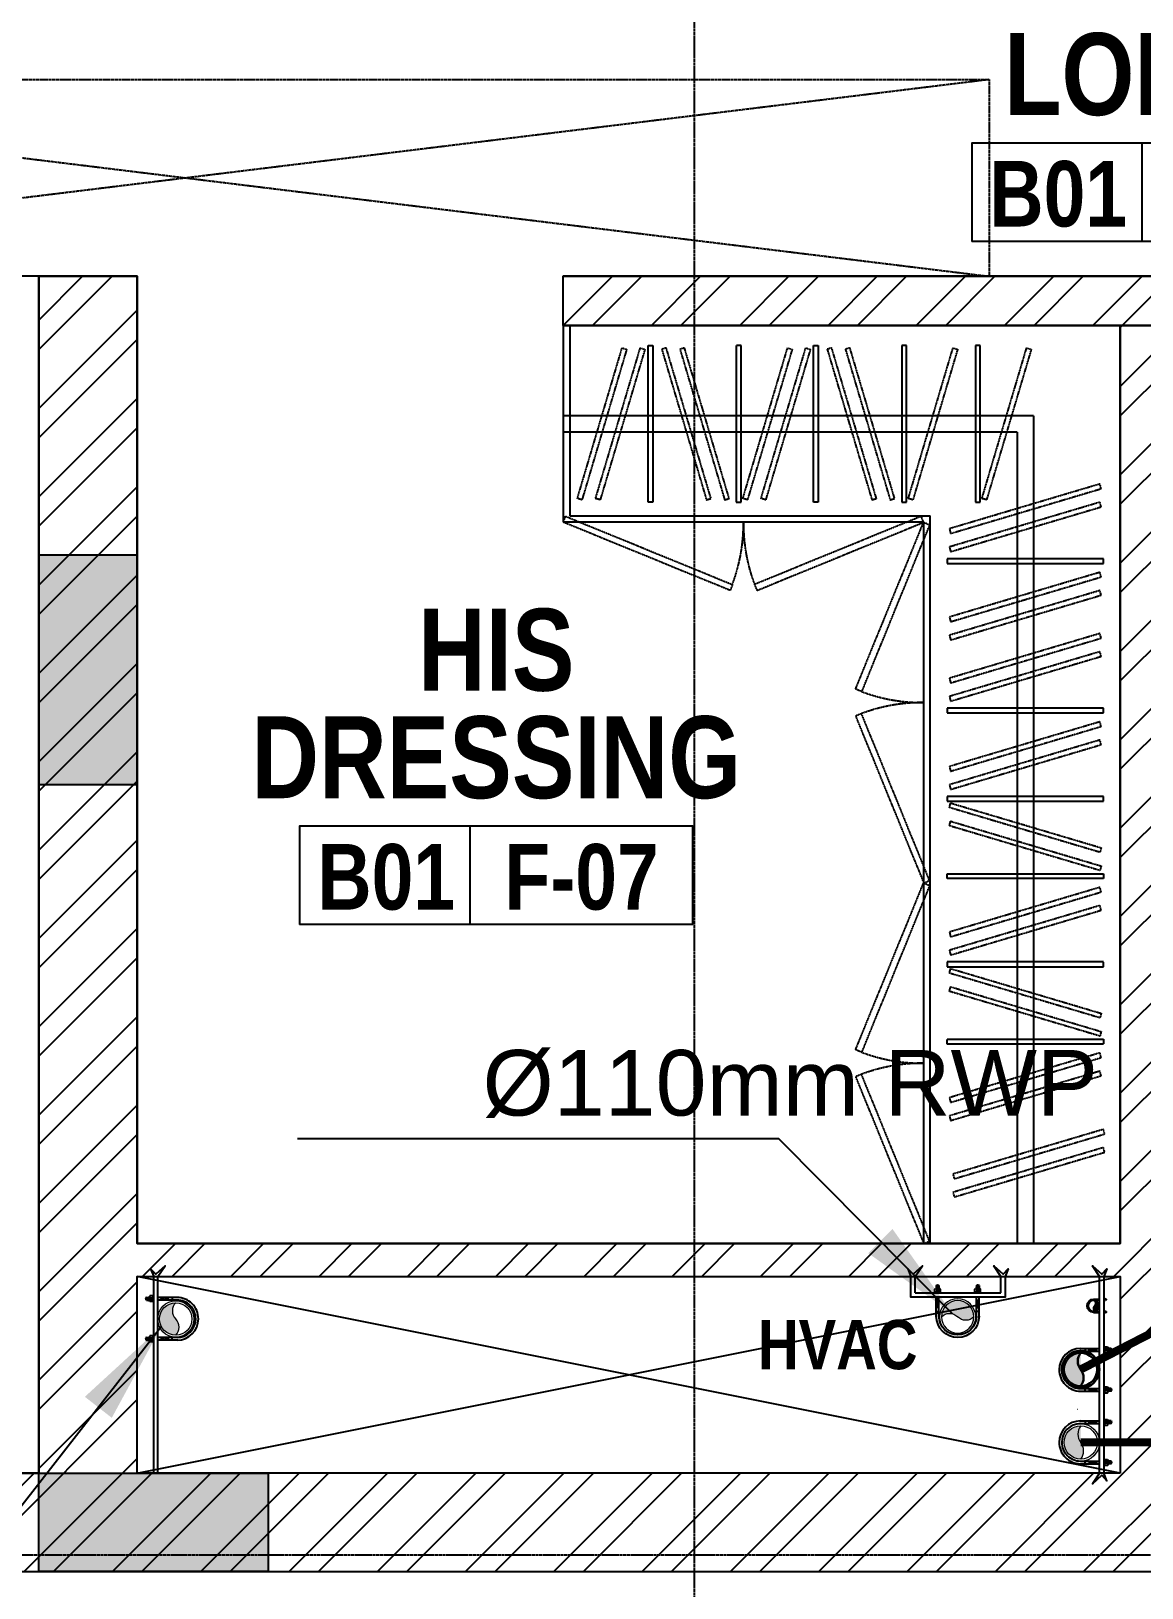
# Model space of a CAD drawing. Header units: millimetres. Extents: x -8500 to 104886, y -7800 to 56500.
# Drawn here: x 52526 to 55916, y 4500 to 9248 of the extents above; entities that cross this region are included whole.
import ezdxf
from ezdxf.enums import TextEntityAlignment as Align

# ---------------------------------------------------------------- set-up
doc = ezdxf.new("R2010")
doc.units = ezdxf.units.MM
doc.header["$LTSCALE"] = 10
for name, pattern in [('1803 B01 Axis$0$CENTER2', [1.125, 0.75, -0.125, 0.125, -0.125]), ('1803 B01 b03$0$HIDDEN', [0.375, 0.25, -0.125]), ('ACISOWELD', [3, 2, -1]), ('CENTER', [2, 1.25, -0.25, 0.25, -0.25]), ('HIDDEN', [0.375, 0.25, -0.125])]:
    doc.linetypes.add(name, pattern=pattern)
for name, color, linetype in [('1803 B01 Axis$0$AXIS-MEP', 8, '1803 B01 Axis$0$CENTER2'), ('1803 B01 b03$0$COLS-AR', 4, 'Continuous'), ('1803 B01 b03$0$COLS-HATCH-AR', 251, 'Continuous'), ('1803 B01 b03$0$HIDDEN-AR', 43, '1803 B01 b03$0$HIDDEN'), ('1803 B01 b03$0$OPEN-AR', 1, 'Continuous'), ('1803 B01 b03$0$TAG-ROOM-AR', 181, 'Continuous'), ('1803 B01 b03$0$TXT-AR', 3, 'Continuous'), ('1803 B01 b03$0$WALL-AR', 7, 'Continuous'), ('CEILING', 7, 'Continuous'), ('DIM-IN-AR', 251, 'Continuous'), ('FIX-AR', 45, 'Continuous'), ('ID-FUR', 1, 'Continuous'), ('ID-HATCH', 8, 'Continuous'), ('PIPE SUPPORT', 12, 'Continuous'), ('SH- WWP', 92, 'Continuous')]:
    doc.layers.add(name, color=color, linetype=linetype)
for name, color, linetype, lineweight in [('cws', 5, 'Continuous', 5), ('FUR', 9, 'Continuous', 9), ('SH - CWS', 5, 'Continuous', 5), ('SH - SWP', 10, 'Continuous', 25), ('SH - WWP', 82, 'CENTER', 13), ('SH- SWP', 1, 'Continuous', 15)]:
    doc.layers.add(name, color=color, linetype=linetype, lineweight=lineweight)
doc.layers.add('Rain water', color=201, linetype='Continuous', lineweight=9, true_color=0xd761ff)
doc.layers.add('SH - RWP', color=201, linetype='Continuous', lineweight=9, true_color=0xd761ff)
doc.styles.add('1803 B01 b03$0$ARABIC1', font='sarb.shx')
doc.styles.add('1803 B01 b03$0$BOLD-SOFT', font='swisscb.ttf')
doc.styles.add('ARIAL', font='Arial.ttf')
doc.dimstyles.new('1-100-OUT', dxfattribs={"dimscale": 1.25, "dimtxt": 180, "dimasz": 1, "dimexe": 0, "dimexo": 0, "dimgap": 60, "dimtad": 1, "dimdec": 0, "dimblk": 'DIM-END', "dimcen": 2.5, "dimclrd": 256, "dimclre": 3, "dimclrt": 3, "dimadec": 0, "dimazin": 0, "dimtfac": 1, "dimtdec": 0, "dimtix": 1, "dimtmove": 2, "dimatfit": 0, "dimldrblk": 'LEADER-ARROW', "dimlwe": -1, "dimarcsym": 0})

# ---------------------------------------------------------------- blocks, each defined once
blk = doc.blocks.new('1803 B01 b03$0$1st cols')
at = {"layer": '1803 B01 b03$0$COLS-HATCH-AR'}
h = blk.add_hatch(color=256, dxfattribs=at)
h.dxf.hatch_style = 1
h.paths.add_polyline_path([(52550, 6950), (52850, 6950), (52850, 7650), (52550, 7650)])
h = blk.add_hatch(color=256, dxfattribs=at)
h.dxf.hatch_style = 1
h.paths.add_polyline_path([(53250, 4550), (52550, 4550), (52550, 4850), (53250, 4850)])
at = {"layer": '1803 B01 b03$0$COLS-AR'}
for points in [[(52550, 6950), (52850, 6950), (52850, 7650), (52550, 7650)], [(53250, 4550), (52550, 4550), (52550, 4850), (53250, 4850)]]:
    blk.add_lwpolyline(points, close=True, dxfattribs=at)
blk = doc.blocks.new('1803 B01 Axis$0$1803 B01 AXIS')
for p, q in [((54550, 55300), (54550, -5800)), ((85100, 4600), (-7300, 4600))]:
    blk.add_line(p, q)
blk = doc.blocks.new('1803 B01 Axis')
at = {"layer": '1803 B01 Axis$0$AXIS-MEP'}
blk.add_blockref('1803 B01 Axis$0$1803 B01 AXIS', (0, 0), dxfattribs=at)
blk = doc.blocks.new('1803 B01 b03$0$ROOM NO-TAG-100')
for p, q in [((-0.8, 0), (-0.8, 3)), ((6, 0), (-6, 0))]:
    blk.add_line(p, q)
blk.add_lwpolyline([(6, 0), (6, 3), (-6, 3), (-6, 0)])
at = {"color": 3, "style": '1803 B01 b03$0$ARABIC1'}
for p in [(0, 20.479), (0, 17.71), (0, 14.912)]:
    blk.add_attdef('---', text='', height=2, dxfattribs=at).set_placement(p, align=Align.CENTER)
at = {"style": '1803 B01 b03$0$BOLD-SOFT'}
for p in [(0, 10.525), (0, 7.134), (0, 3.857)]:
    blk.add_attdef('///', text='', height=2.5, dxfattribs=at).set_placement(p, align=Align.CENTER)
at = {"color": 9, "style": '1803 B01 b03$0$BOLD-SOFT'}
for tag, p in [('B00', (-3.358, 0.458)), ('X00', (2.603, 0.458))]:
    blk.add_attdef(tag, text='', height=2, dxfattribs=at).set_placement(p, align=Align.CENTER)
blk = doc.blocks.new('*X209')
at = {"color": 0}
for p, q in [((113.6, 341.5), (113.7, 341.6)), ((113.7, 341.4), (114.3, 342)), ((113.8, 341.4), (114.3, 341.8)), ((113.9, 341.3), (114.3, 341.7)), ((114, 341.2), (114.3, 341.5)), ((114.1, 341.1), (114.3, 341.3)), ((114.2, 341), (114.3, 341.1)), ((114.3, 340.9), (114.3, 340.9))]:
    blk.add_line(p, q, dxfattribs=at)
blk = doc.blocks.new('fgdsgretr')
at = {"layer": 'PIPE SUPPORT', "lineweight": -3}
for p, q in [((-31800915.5, -21798545.6, 0), (-31800914.5, -21798544.7, 0)), ((-31800915.5, -21798547.2, 0), (-31800915.5, -21798545.6, 0)), ((-31800914.5, -21798536, 0), (-31800912.7, -21798534.1, 0)), ((-31800914.5, -21798544.7, 0), (-31800914.5, -21798536, 0)), ((-31800897, -21798544.7, 0), (-31800914.5, -21798544.7, 0)), ((-31800898.9, -21798534.1, 0), (-31800912.7, -21798534.1, 0)), ((-31800909.8, -21798524.9, 0), (-31800908.5, -21798523.5, 0)), ((-31800909.8, -21798524.9, 0), (-31800909.8, -21798534.1, 0)), ((-31800903, -21798523.5, 0), (-31800908.5, -21798523.5, 0)), ((-31800908.5, -21798544.8, 0), (-31800908.5, -21798538, 0)), ((-31800901.7, -21798524.9, 0), (-31800903, -21798523.5, 0)), ((-31800903, -21798537.9, 0), (-31800903, -21798544.8, 0)), ((-31800901.7, -21798524.9, 0), (-31800901.7, -21798534.1, 0)), ((-31800897, -21798536, 0), (-31800898.9, -21798534.1, 0)), ((-31800897, -21798544.7, 0), (-31800897, -21798536, 0)), ((-31800896, -21798545.6, 0), (-31800897, -21798544.7, 0)), ((-31800896, -21798547.2, 0), (-31800896, -21798545.6, 0)), ((-31800793.1, -21798545.6, 0), (-31800792.2, -21798544.7, 0)), ((-31800793.1, -21798547.2, 0), (-31800793.1, -21798545.6, 0)), ((-31800792.2, -21798536, 0), (-31800790.3, -21798534.1, 0)), ((-31800792.2, -21798544.7, 0), (-31800792.2, -21798536, 0)), ((-31800774.6, -21798544.7, 0), (-31800792.2, -21798544.7, 0)), ((-31800776.5, -21798534.1, 0), (-31800790.3, -21798534.1, 0)), ((-31800787.5, -21798524.9, 0), (-31800786.1, -21798523.5, 0)), ((-31800787.5, -21798524.9, 0), (-31800787.5, -21798534.1, 0)), ((-31800780.7, -21798523.5, 0), (-31800786.1, -21798523.5, 0)), ((-31800786.1, -21798544.8, 0), (-31800786.1, -21798538, 0)), ((-31800779.3, -21798524.9, 0), (-31800780.7, -21798523.5, 0)), ((-31800780.7, -21798537.9, 0), (-31800780.7, -21798544.8, 0)), ((-31800779.3, -21798524.9, 0), (-31800779.3, -21798534.1, 0)), ((-31800774.6, -21798536, 0), (-31800776.5, -21798534.1, 0)), ((-31800774.6, -21798544.7, 0), (-31800774.6, -21798536, 0)), ((-31800773.7, -21798545.6, 0), (-31800774.6, -21798544.7, 0)), ((-31800773.7, -21798547.2, 0), (-31800773.7, -21798545.6, 0)), ((-31800909.8, -21798621.2, 0), (-31800909.8, -21798560.4, 0)), ((-31800901.7, -21798591.9, 0), (-31800909.8, -21798591.9, 0)), ((-31800901.7, -21798618.6, 0), (-31800901.7, -21798560.4, 0)), ((-31800787.5, -21798618.6, 0), (-31800787.5, -21798560.4, 0)), ((-31800787.5, -21798591.9, 0), (-31800779.3, -21798591.9, 0)), ((-31800779.3, -21798621.2, 0), (-31800779.3, -21798560.4, 0)), ((-31800909.8, -21798604.1, 0), (-31800901.7, -21798604.1, 0)), ((-31800779.3, -21798604.1, 0), (-31800787.5, -21798604.1, 0))]:
    blk.add_line(p, q, dxfattribs=at)
for centre, radius, start, end in [((-31800914.8, -21798539.8, 0), 6.59, 15.7923, 59.2561), ((-31800905.5, -21798524.6, 0), 6.12, 225.7324, 259.057), ((-31800907, -21798526.4, 0), 6.12, 242.8391, 259.057), ((-31800905, -21798524.4, 0), 4.83, 206.4189, 256.7878), ((-31800904.8, -21798521.8, 0), 4.84, 206.5263, 256.8201), ((-31800902.9, -21798538.7, 0), 5.65, 125.4061, 172.7073), ((-31800914.9, -21798543.5, 0), 13, 46.7187, 58.8099), ((-31800912.6, -21798537.3, 0), 8.97, 21.2252, 49.0426), ((-31800904.2, -21798522.5, 0), 2.53, 204.835, 250.1048), ((-31800912.5, -21798538.5, 0), 11.4, 22.667, 55.5622), ((-31800909.4, -21798539.8, 0), 6.59, 15.7923, 59.5399), ((-31800912.4, -21798536, 0), 11.5, 20.8782, 55.7036), ((-31800903.3, -21798517.9, 0), 6.12, 248.1121, 259.057), ((-31800911.8, -21798535.9, 0), 13, 38.8166, 58.8099), ((-31800911.2, -21798535, 0), 13, 42.8195, 58.8099), ((-31800896.7, -21798539.8, 0), 6.59, 120.7439, 164.2077), ((-31800792.5, -21798539.8, 0), 6.59, 15.7923, 59.2561), ((-31800783.2, -21798524.6, 0), 6.12, 225.7324, 259.057), ((-31800784.7, -21798526.4, 0), 6.12, 242.8391, 259.057), ((-31800782.6, -21798524.4, 0), 4.83, 206.4189, 256.7878), ((-31800782.4, -21798521.8, 0), 4.84, 206.5263, 256.8201), ((-31800780.5, -21798538.7, 0), 5.65, 125.4061, 172.7073), ((-31800792.5, -21798543.5, 0), 13, 46.7187, 58.8099), ((-31800790.2, -21798537.3, 0), 8.97, 21.2252, 49.0426), ((-31800781.9, -21798522.5, 0), 2.53, 204.835, 250.1048), ((-31800790.2, -21798538.5, 0), 11.4, 22.667, 55.5622), ((-31800787, -21798539.8, 0), 6.59, 15.7923, 59.5399), ((-31800790, -21798536, 0), 11.5, 20.8782, 55.7036), ((-31800781, -21798517.9, 0), 6.12, 248.1121, 259.057), ((-31800789.4, -21798535.9, 0), 13, 38.8166, 58.8099), ((-31800788.9, -21798535, 0), 13, 42.8195, 58.8099), ((-31800774.3, -21798539.8, 0), 6.59, 120.7439, 164.2077), ((-31800913.4, -21798588, 0), 19.7, 54.3545, 79.9086), ((-31800913.4, -21798593.9, 0), 19.7, 54.3545, 79.9086), ((-31800913.4, -21798600.2, 0), 19.7, 54.3545, 79.9086), ((-31800896.1, -21798562.3, 0), 26.9, 239.3307, 258.3101), ((-31800887.8, -21798552.3, 0), 24.2, 234.3545, 234.9241), ((-31800887.8, -21798558.1, 0), 24.2, 234.3545, 234.9241), ((-31800887.8, -21798564.4, 0), 24.2, 234.3545, 234.9241), ((-31800793, -21798562.3, 0), 26.9, 281.6899, 300.6693), ((-31800801.4, -21798552.3, 0), 24.2, 305.0759, 305.6455), ((-31800801.4, -21798558.1, 0), 24.2, 305.0759, 305.6455), ((-31800801.4, -21798564.4, 0), 24.2, 305.0759, 305.6455), ((-31800775.8, -21798588, 0), 19.7, 100.0914, 125.6455), ((-31800775.8, -21798593.9, 0), 19.7, 100.0914, 125.6455), ((-31800775.8, -21798600.2, 0), 19.7, 100.0914, 125.6455), ((-31800844.6, -21798618.6, 0), 65.2, 180, 270), ((-31800844.6, -21798618.6, 0), 57.1, 180, 270), ((-31800844.6, -21798618.6, 0), 57.1, 270, 0), ((-31800844.6, -21798618.6, 0), 65.2, 270, 0)]:
    blk.add_arc(centre, radius, start, end, dxfattribs=at)
at = {"layer": 'PIPE SUPPORT', "lineweight": -3, "xscale": 4.727677600735238, "yscale": 4.727677600735238, "zscale": 4.727677600735238, "rotation": 89.99999999999996}
for p in [(-31799294.6, -21799074.6, 0), (-31799287.8, -21799074.6, 0), (-31799172.3, -21799074.6, 0), (-31799165.5, -21799074.6, 0)]:
    blk.add_blockref('*X209', p, dxfattribs=at)
blk = doc.blocks.new('dfgdgdgr')
at = {"layer": 'PIPE SUPPORT', "lineweight": -3}
for p, q in [((-31801068.1, -21798545.6, 0), (-31801067.1, -21798544.7, 0)), ((-31801068.1, -21798547.2, 0), (-31801068.1, -21798545.6, 0)), ((-31801067.1, -21798536, 0), (-31801065.3, -21798534.1, 0)), ((-31801067.1, -21798544.7, 0), (-31801067.1, -21798536, 0)), ((-31801049.6, -21798544.7, 0), (-31801067.1, -21798544.7, 0)), ((-31801051.5, -21798534.1, 0), (-31801065.3, -21798534.1, 0)), ((-31801062.4, -21798524.9, 0), (-31801061.1, -21798523.5, 0)), ((-31801062.4, -21798524.9, 0), (-31801062.4, -21798534.1, 0)), ((-31801055.6, -21798523.5, 0), (-31801061.1, -21798523.5, 0)), ((-31801061.1, -21798544.8, 0), (-31801061.1, -21798538, 0)), ((-31801054.3, -21798524.9, 0), (-31801055.6, -21798523.5, 0)), ((-31801055.6, -21798537.9, 0), (-31801055.6, -21798544.8, 0)), ((-31801054.3, -21798524.9, 0), (-31801054.3, -21798534.1, 0)), ((-31801049.6, -21798536, 0), (-31801051.5, -21798534.1, 0)), ((-31801049.6, -21798544.7, 0), (-31801049.6, -21798536, 0)), ((-31801048.6, -21798545.6, 0), (-31801049.6, -21798544.7, 0)), ((-31801048.6, -21798547.2, 0), (-31801048.6, -21798545.6, 0)), ((-31800945.7, -21798545.6, 0), (-31800944.8, -21798544.7, 0)), ((-31800945.7, -21798547.2, 0), (-31800945.7, -21798545.6, 0)), ((-31800944.8, -21798536, 0), (-31800942.9, -21798534.1, 0)), ((-31800944.8, -21798544.7, 0), (-31800944.8, -21798536, 0)), ((-31800927.2, -21798544.7, 0), (-31800944.8, -21798544.7, 0)), ((-31800929.1, -21798534.1, 0), (-31800942.9, -21798534.1, 0)), ((-31800940.1, -21798524.9, 0), (-31800938.7, -21798523.5, 0)), ((-31800940.1, -21798524.9, 0), (-31800940.1, -21798534.1, 0)), ((-31800933.3, -21798523.5, 0), (-31800938.7, -21798523.5, 0)), ((-31800938.7, -21798544.8, 0), (-31800938.7, -21798538, 0)), ((-31800932, -21798524.9, 0), (-31800933.3, -21798523.5, 0)), ((-31800933.3, -21798537.9, 0), (-31800933.3, -21798544.8, 0)), ((-31800932, -21798524.9, 0), (-31800932, -21798534.1, 0)), ((-31800927.2, -21798536, 0), (-31800929.1, -21798534.1, 0)), ((-31800927.2, -21798544.7, 0), (-31800927.2, -21798536, 0)), ((-31800926.3, -21798545.6, 0), (-31800927.2, -21798544.7, 0)), ((-31800926.3, -21798547.2, 0), (-31800926.3, -21798545.6, 0)), ((-31801062.4, -21798621.2, 0), (-31801062.4, -21798560.4, 0)), ((-31801054.3, -21798591.9, 0), (-31801062.4, -21798591.9, 0)), ((-31801054.3, -21798618.6, 0), (-31801054.3, -21798560.4, 0)), ((-31800940.1, -21798618.6, 0), (-31800940.1, -21798560.4, 0)), ((-31800940.1, -21798591.9, 0), (-31800932, -21798591.9, 0)), ((-31800932, -21798621.2, 0), (-31800932, -21798560.4, 0)), ((-31801062.4, -21798604.1, 0), (-31801054.3, -21798604.1, 0)), ((-31800932, -21798604.1, 0), (-31800940.1, -21798604.1, 0))]:
    blk.add_line(p, q, dxfattribs=at)
for centre, radius, start, end in [((-31801067.4, -21798539.8, 0), 6.59, 15.7923, 59.2561), ((-31801058.1, -21798524.6, 0), 6.12, 225.7324, 259.057), ((-31801059.6, -21798526.4, 0), 6.12, 242.8391, 259.057), ((-31801057.6, -21798524.4, 0), 4.83, 206.4189, 256.7878), ((-31801057.4, -21798521.8, 0), 4.84, 206.5263, 256.8201), ((-31801055.5, -21798538.7, 0), 5.65, 125.4061, 172.7073), ((-31801067.5, -21798543.5, 0), 13, 46.7187, 58.8099), ((-31801065.2, -21798537.3, 0), 8.97, 21.2252, 49.0426), ((-31801056.8, -21798522.5, 0), 2.53, 204.835, 250.1048), ((-31801065.1, -21798538.5, 0), 11.4, 22.667, 55.5622), ((-31801062, -21798539.8, 0), 6.59, 15.7923, 59.5399), ((-31801065, -21798536, 0), 11.5, 20.8782, 55.7036), ((-31801055.9, -21798517.9, 0), 6.12, 248.1121, 259.057), ((-31801064.4, -21798535.9, 0), 13, 38.8166, 58.8099), ((-31801063.8, -21798535, 0), 13, 42.8195, 58.8099), ((-31801049.3, -21798539.8, 0), 6.59, 120.7439, 164.2077), ((-31800945.1, -21798539.8, 0), 6.59, 15.7923, 59.2561), ((-31800935.8, -21798524.6, 0), 6.12, 225.7324, 259.057), ((-31800937.3, -21798526.4, 0), 6.12, 242.8391, 259.057), ((-31800935.2, -21798524.4, 0), 4.83, 206.4189, 256.7878), ((-31800935, -21798521.8, 0), 4.84, 206.5263, 256.8201), ((-31800933.1, -21798538.7, 0), 5.65, 125.4061, 172.7073), ((-31800945.2, -21798543.5, 0), 13, 46.7187, 58.8099), ((-31800942.8, -21798537.3, 0), 8.97, 21.2252, 49.0426), ((-31800934.5, -21798522.5, 0), 2.53, 204.835, 250.1048), ((-31800942.8, -21798538.5, 0), 11.4, 22.667, 55.5622), ((-31800939.6, -21798539.8, 0), 6.59, 15.7923, 59.5399), ((-31800942.6, -21798536, 0), 11.5, 20.8782, 55.7036), ((-31800933.6, -21798517.9, 0), 6.12, 248.1121, 259.057), ((-31800942, -21798535.9, 0), 13, 38.8166, 58.8099), ((-31800941.5, -21798535, 0), 13, 42.8195, 58.8099), ((-31800927, -21798539.8, 0), 6.59, 120.7439, 164.2077), ((-31801066, -21798588, 0), 19.7, 54.3545, 79.9086), ((-31801066, -21798593.9, 0), 19.7, 54.3545, 79.9086), ((-31801066, -21798600.2, 0), 19.7, 54.3545, 79.9086), ((-31801048.7, -21798562.3, 0), 26.9, 239.3307, 258.3101), ((-31801040.4, -21798552.3, 0), 24.2, 234.3545, 234.9241), ((-31801040.4, -21798558.1, 0), 24.2, 234.3545, 234.9241), ((-31801040.4, -21798564.4, 0), 24.2, 234.3545, 234.9241), ((-31800945.7, -21798562.3, 0), 26.9, 281.6899, 300.6693), ((-31800954, -21798552.3, 0), 24.2, 305.0759, 305.6455), ((-31800954, -21798558.1, 0), 24.2, 305.0759, 305.6455), ((-31800954, -21798564.4, 0), 24.2, 305.0759, 305.6455), ((-31800928.4, -21798588, 0), 19.7, 100.0914, 125.6455), ((-31800928.4, -21798593.9, 0), 19.7, 100.0914, 125.6455), ((-31800928.4, -21798600.2, 0), 19.7, 100.0914, 125.6455), ((-31800997.2, -21798618.6, 0), 65.2, 180, 270), ((-31800997.2, -21798618.6, 0), 57.1, 180, 270), ((-31800997.2, -21798618.6, 0), 57.1, 270, 0), ((-31800997.2, -21798618.6, 0), 65.2, 270, 0)]:
    blk.add_arc(centre, radius, start, end, dxfattribs=at)
at = {"layer": 'PIPE SUPPORT', "lineweight": -3, "xscale": 4.727677600735238, "yscale": 4.727677600735238, "zscale": 4.727677600735238, "rotation": 89.99999999999996}
for p in [(-31799447.2, -21799074.6, 0), (-31799440.4, -21799074.6, 0), (-31799324.9, -21799074.6, 0), (-31799318.1, -21799074.6, 0)]:
    blk.add_blockref('*X209', p, dxfattribs=at)
blk = doc.blocks.new('gbgfb')
at = {"layer": 'cws', "linetype": 'Continuous'}
blk.add_hatch(color=256, dxfattribs=at).paths.add_polyline_path([(-15.4, 0, -1), (15.4, 0, 0.417357), (0, 0, -0.417357)])
at = {"layer": 'cws', "linetype": 'Continuous', "lineweight": 9}
for radius in [17.1, 15.4]:
    blk.add_circle((0, 0), radius, dxfattribs=at)
blk = doc.blocks.new('*X213')
at = {"color": 0}
for p, q in [((113.6, 341.5), (113.7, 341.6)), ((113.7, 341.4), (114.3, 342)), ((113.8, 341.4), (114.3, 341.8)), ((113.9, 341.3), (114.3, 341.7)), ((114, 341.2), (114.3, 341.5)), ((114.1, 341.1), (114.3, 341.3)), ((114.2, 341), (114.3, 341.1)), ((114.3, 340.9), (114.3, 340.9))]:
    blk.add_line(p, q, dxfattribs=at)
blk = doc.blocks.new('gdfgretgr')
at = {"layer": 'PIPE SUPPORT', "lineweight": 25}
for p, q in [((-31800588.4, -21798653.4), (-31800569.8, -21798653.4)), ((-31800588.4, -21798694.1), (-31800569.8, -21798694.1)), ((-31800587.6, -21798655.9), (-31800569.8, -21798655.9)), ((-31800587.6, -21798691.5), (-31800569.8, -21798691.5)), ((-31800583.1, -21798653.4), (-31800583.1, -21798655.9)), ((-31800583.1, -21798694.1), (-31800583.1, -21798691.5)), ((-31800579.3, -21798655.9), (-31800579.3, -21798653.4)), ((-31800579.3, -21798691.5), (-31800579.3, -21798694.1)), ((-31800556.6, -21798651.6), (-31800556.1, -21798651.6)), ((-31800556.6, -21798657.7), (-31800556.1, -21798657.7)), ((-31800556.6, -21798689.8), (-31800556.1, -21798689.8)), ((-31800556.6, -21798695.8), (-31800556.1, -21798695.8)), ((-31800556.1, -21798651.6), (-31800555.8, -21798651.9)), ((-31800556.1, -21798657.7), (-31800555.8, -21798657.4)), ((-31800556.1, -21798689.8), (-31800555.8, -21798690.1)), ((-31800556.1, -21798695.8), (-31800555.8, -21798695.5)), ((-31800553.7, -21798653.8), (-31800555.9, -21798653.8)), ((-31800555.9, -21798655.5), (-31800553.7, -21798655.5)), ((-31800553.7, -21798692), (-31800555.9, -21798692)), ((-31800555.9, -21798693.7), (-31800553.7, -21798693.7)), ((-31800555.8, -21798651.9), (-31800553.1, -21798651.9)), ((-31800555.8, -21798651.9), (-31800555.8, -21798657.4)), ((-31800555.8, -21798657.4), (-31800553.1, -21798657.4)), ((-31800555.8, -21798690.1), (-31800553.1, -21798690.1)), ((-31800555.8, -21798690.1), (-31800555.8, -21798695.5)), ((-31800555.8, -21798695.5), (-31800553.1, -21798695.5)), ((-31800553.1, -21798651.9), (-31800552.5, -21798652.5)), ((-31800553.1, -21798657.4), (-31800552.5, -21798656.8)), ((-31800553.1, -21798690.1), (-31800552.5, -21798690.7)), ((-31800553.1, -21798695.5), (-31800552.5, -21798695)), ((-31800552.5, -21798652.5), (-31800552.5, -21798656.8)), ((-31800549.6, -21798653.4), (-31800552.5, -21798653.4)), ((-31800549.6, -21798655.9), (-31800552.5, -21798655.9)), ((-31800552.5, -21798690.7), (-31800552.5, -21798695)), ((-31800549.6, -21798691.5), (-31800552.5, -21798691.5)), ((-31800549.6, -21798694.1), (-31800552.5, -21798694.1)), ((-31800549.6, -21798653.4), (-31800549.2, -21798653.8)), ((-31800549.6, -21798655.9), (-31800549.2, -21798655.5)), ((-31800549.6, -21798691.5), (-31800549.2, -21798692)), ((-31800549.6, -21798694.1), (-31800549.2, -21798693.7)), ((-31800549.2, -21798653.8), (-31800549.2, -21798655.5)), ((-31800549.2, -21798692), (-31800549.2, -21798693.7))]:
    blk.add_line(p, q, dxfattribs=at)
for centre, radius, start, end in [((-31800587.6, -21798673.7), 20.3, 90, 180), ((-31800587.6, -21798673.7), 20.3, 180, 270), ((-31800587.6, -21798673.7), 17.8, 90, 180), ((-31800587.6, -21798673.7), 17.8, 180, 270), ((-31800570.1, -21798657.7), 8.37, 149.3307, 168.3101), ((-31800570.1, -21798689.8), 8.37, 191.6899, 210.6693), ((-31800570.7, -21798660.3), 7.55, 144.3545, 144.9241), ((-31800570.7, -21798687.2), 7.55, 215.0759, 215.6455), ((-31800581.8, -21798652.3), 6.15, 324.3545, 349.9086), ((-31800581.8, -21798695.2), 6.15, 10.0914, 35.6455), ((-31800579.9, -21798652.3), 6.15, 324.3545, 349.9086), ((-31800568.7, -21798660.3), 7.55, 144.3545, 144.9241), ((-31800568.7, -21798687.2), 7.55, 215.0759, 215.6455), ((-31800579.9, -21798695.2), 6.15, 10.0914, 35.6455), ((-31800566.9, -21798660.3), 7.55, 144.3545, 144.9241), ((-31800566.9, -21798687.2), 7.55, 215.0759, 215.6455), ((-31800578, -21798652.3), 6.15, 324.3545, 349.9086), ((-31800578, -21798695.2), 6.15, 10.0914, 35.6455), ((-31800554.3, -21798651.8), 2.05, 285.7923, 329.2561), ((-31800554.3, -21798655.8), 2.05, 30.4601, 74.2077), ((-31800554, -21798653.8), 1.76, 277.2927, 324.5939), ((-31800554.3, -21798657.5), 2.05, 30.7439, 74.2077), ((-31800554.3, -21798690), 2.05, 285.7923, 329.2561), ((-31800554.3, -21798693.9), 2.05, 30.4601, 74.2077), ((-31800554, -21798691.9), 1.76, 277.2927, 324.5939), ((-31800554.3, -21798695.6), 2.05, 30.7439, 74.2077), ((-31800553.9, -21798656.8), 3.55, 34.4378, 67.333), ((-31800553.5, -21798656.8), 2.8, 40.9574, 68.7748), ((-31800555.5, -21798657.5), 4.04, 31.1901, 43.2813), ((-31800553.9, -21798694.9), 3.55, 34.4378, 67.333), ((-31800553.5, -21798694.9), 2.8, 40.9574, 68.7748), ((-31800555.5, -21798695.7), 4.04, 31.1901, 43.2813), ((-31800550.1, -21798655.1), 1.91, 190.943, 207.1609), ((-31800550.1, -21798693.2), 1.91, 190.943, 207.1609), ((-31800553.1, -21798656.7), 3.58, 34.2964, 69.1218), ((-31800553.1, -21798694.9), 3.58, 34.2964, 69.1218), ((-31800549.6, -21798654.6), 1.91, 190.943, 224.2676), ((-31800549.6, -21798692.7), 1.91, 190.943, 224.2676), ((-31800549.5, -21798654.4), 1.5, 193.2122, 243.5811), ((-31800549.5, -21798692.6), 1.5, 193.2122, 243.5811), ((-31800553.1, -21798656.6), 4.04, 31.1901, 51.1834), ((-31800553.1, -21798694.7), 4.04, 31.1901, 51.1834), ((-31800548.7, -21798654.4), 1.51, 193.1799, 243.4737), ((-31800548.7, -21798692.5), 1.51, 193.1799, 243.4737), ((-31800552.8, -21798656.4), 4.04, 31.1901, 47.1805), ((-31800552.8, -21798694.5), 4.04, 31.1901, 47.1805), ((-31800548.9, -21798654.2), 0.789, 199.8952, 245.165), ((-31800548.9, -21798692.3), 0.789, 199.8952, 245.165), ((-31800547.5, -21798653.9), 1.91, 190.943, 201.8879), ((-31800547.5, -21798692), 1.91, 190.943, 201.8879)]:
    blk.add_arc(centre, radius, start, end, dxfattribs=at)
at = {"layer": 'PIPE SUPPORT', "lineweight": 25, "xscale": -1.473561849579814, "yscale": 1.473561849579814, "zscale": 1.473561849579814, "rotation": 180}
for p in [(-31800721, -21798150.4), (-31800721, -21798152.5), (-31800721, -21798188.5), (-31800721, -21798190.6)]:
    blk.add_blockref('*X213', p, dxfattribs=at)
blk = doc.blocks.new('A$C4B8E26CD')
at = {"layer": 'Rain water'}
blk.add_hatch(color=256, dxfattribs=at).paths.add_polyline_path([(0, 2, -1), (0, -2, 0.417357), (0, 0, -0.417357)])
for radius in [2.23, 2]:
    blk.add_circle((0, 0), radius, dxfattribs=at)
for centre, start, end in [((0.99, 1), 134.6929, 225.3071), ((-0.99, -1), 314.6929, 45.3071)]:
    blk.add_arc(centre, 1.41, start, end, dxfattribs=at)
blk = doc.blocks.new('DIM-END')
at = {"layer": 'DIM-IN-AR', "color": 1}
for p, q in [((0, -90), (0, 90)), ((-90, 0), (90, 0))]:
    blk.add_line(p, q, dxfattribs=at)
at = {"layer": 'DIM-IN-AR', "color": 1, "const_width": 7.5}
blk.add_lwpolyline([(63.6, 63.6), (-63.6, -63.6)], dxfattribs=at)
blk = doc.blocks.new('LEADER-ARROW')
blk.add_solid([(-250, 41.7), (0, 0), (-250, -41.7)])
blk = doc.blocks.new('A$C193A5146')
at = {"layer": 'SH - SWP', "lineweight": 15}
h = blk.add_hatch(color=256, dxfattribs=at)
edge = h.paths.add_edge_path()
edge.add_ellipse((-1, 1.25), major_axis=(-1.13, 1.13), ratio=1, start_angle=96.3386, end_angle=173.6614, ccw=False)
edge.add_ellipse((0, 0), major_axis=(1.41, 1.41), ratio=1, start_angle=-45, end_angle=135, ccw=False)
edge.add_ellipse((1, -1.25), major_axis=(1.13, 1.13), ratio=1, start_angle=6.3386, end_angle=83.6614)
for radius in [2.25, 2]:
    blk.add_circle((0, 0), radius, dxfattribs=at)
for centre, start, end in [((1, -1.25), 51.3386, 128.6614), ((-1, 1.25), 231.3386, 308.6614)]:
    blk.add_arc(centre, 1.6, start, end, dxfattribs=at)
blk = doc.blocks.new('A$C03973A2D')
at = {"layer": 'SH- WWP', "lineweight": 30}
h = blk.add_hatch(color=256, dxfattribs=at)
edge = h.paths.add_edge_path()
edge.add_ellipse((-1, 1.25), major_axis=(-1.13, 1.13), ratio=1, start_angle=96.3386, end_angle=173.6614, ccw=False)
edge.add_ellipse((0, 0), major_axis=(1.41, 1.41), ratio=1, start_angle=-45, end_angle=135, ccw=False)
edge.add_ellipse((1, -1.25), major_axis=(1.13, 1.13), ratio=1, start_angle=6.3386, end_angle=83.6614)
for radius in [2.25, 2]:
    blk.add_circle((0, 0), radius, dxfattribs=at)
for centre, start, end in [((1, -1.25), 51.3386, 128.6614), ((-1, 1.25), 231.3386, 308.6614)]:
    blk.add_arc(centre, 1.6, start, end, dxfattribs=at)

msp = doc.modelspace()

# ---------------------------------------------------------------- hatches: boundary and pattern name
at = {"layer": 'ID-HATCH'}
h = msp.add_hatch(dxfattribs=at)
h.set_pattern_fill('ANSI32', color=256, scale=20)
h.set_pattern_definition([(45, (41253.18, 18352.89), (-134.7038, 134.7038), []), (45, (41342.98, 18352.89), (-134.7038, 134.7038), [])])
h.paths.add_polyline_path([(58950, 4850), (56000, 4850), (56000, 8350), (56100, 8350), (56100, 8500), (54150, 8500), (54150, 8350), (55850, 8350), (55850, 5550), (52850, 5550), (52850, 4850), (52850, 4850), (52850, 8500), (52550, 8500), (52550, 6600), (52550.1, 6600), (52549.9, 4850), (47850, 4850), (47850, 5450), (47250, 5450), (46950, 5450), (46950, 4550), (58950, 4550)])
h.paths.add_polyline_path([(52550, 4850), (52550, 6450)], flags=16)
h.paths.add_polyline_path([(52850, 4850), (52850, 5450), (55850, 5450), (55850, 4850)], flags=16)
h.paths.add_polyline_path([(47750, 4850), (47250, 4850), (47250, 5350), (47750, 5350)], flags=16)

# ---------------------------------------------------------------- linework, layer by layer
for p, q in [((52850, 8350), (52850, 8500)), ((54150, 8350), (54150, 8500))]:
    msp.add_line(p, q)
at = {"color": 1}
for p, q in [((55250, 7750), (54150, 7750)), ((55250, 5550), (55250, 7750))]:
    msp.add_line(p, q, dxfattribs=at)
msp.add_lwpolyline([(54150, 8350), (54150, 7750)], dxfattribs=at)
at = {"layer": '1803 B01 b03$0$HIDDEN-AR'}
for p, q in [((55450, 9100), (50550, 8500)), ((50550, 9100), (55450, 8500))]:
    msp.add_line(p, q, dxfattribs=at)
msp.add_lwpolyline([(52850, 8500), (50550, 8500), (50550, 9100), (55450, 9100), (55450, 8500), (54150, 8500)], dxfattribs=at)
at = {"layer": '1803 B01 b03$0$OPEN-AR'}
for p, q in [((55850, 4850), (52850, 5450)), ((52850, 4850), (55850, 5450))]:
    msp.add_line(p, q, dxfattribs=at)
msp.add_lwpolyline([(55850, 4850), (52850, 4850), (52850, 5450), (55850, 5450)], close=True, dxfattribs=at)
at = {"layer": '1803 B01 b03$0$WALL-AR'}
for points in [[(52850, 8500), (52550, 8500), (52550, 4850), (47850, 4850), (47850, 5450), (46950, 5450), (46950, 4550), (60250, 4550), (60250, 6650), (62050, 6650), (62050, 8500), (61750, 8500), (61750, 8500), (60250, 8500), (60250, 8500), (58350, 8500), (58350, 8600), (58150, 8600), (58150, 8500), (57100, 8500), (57100, 8350), (57350, 8350)], [(54150, 8350), (56100, 8350), (56100, 8500), (54150, 8500)], [(57350, 8350), (57350, 7450), (57500, 7450), (57500, 8350), (61750, 8350), (61750, 7100), (59950, 7100), (59950, 6950), (59950, 6950), (59950, 4850), (56000, 4850), (56000, 8350), (55850, 8350), (55850, 5550), (52850, 5550), (52850, 8350)]]:
    msp.add_lwpolyline(points, dxfattribs=at)
at = {"layer": 'CEILING'}
msp.add_lwpolyline([(45050, 10250), (45050, 5350), (46950, 5350), (46950, 5450), (47850, 5450), (47850, 4850), (52550, 4850), (52550, 8500), (52850, 8500), (52850, 5550), (55850, 5550), (55850, 8350), (54150, 8350), (54150, 8500), (58150, 8500), (58150, 9700)], dxfattribs=at)
at = {"layer": 'FIX-AR'}
msp.add_line((52550, 8500), (51950, 8500), dxfattribs=at)
at = {"layer": 'FUR', "color": 116, "lineweight": 20, "ltscale": 0.6, "true_color": 0x136734}
msp.add_line((55719.6, 5043.8, 0), (55718.2, 5044.3, 0), dxfattribs=at)
at = {"layer": 'ID-FUR', "color": 8, "linetype": 'HIDDEN', "ltscale": 0.5}
for p, q in [((55585, 8075), (54150, 8075)), ((55585, 8075), (55585, 5550)), ((55535, 8025), (54150, 8025)), ((55535, 8025), (55535, 5550)), ((55270, 5550), (55270, 7770))]:
    msp.add_line(p, q, dxfattribs=at)
for points in [[(54170, 8350), (54170, 7770), (55270, 7770)], [(54343.7, 8277.8), (54207.3, 7818.5), (54193.2, 7822.2), (54329.7, 8281.5), (54343.7, 8277.8)], [(54399.3, 8277.8), (54262.8, 7818.5), (54248.8, 7822.2), (54385.2, 8281.5), (54399.3, 8277.8)], [(54423.5, 8288.6), (54423.5, 7811.4), (54408.9, 7811.4), (54408.9, 8288.6), (54423.5, 8288.6)], [(54450.6, 8277.8), (54587, 7818.5), (54601.1, 7822.2), (54464.6, 8281.5), (54450.6, 8277.8)], [(54506.1, 8277.8), (54642.6, 7818.5), (54656.6, 7822.2), (54520.2, 8281.5), (54506.1, 8277.8)], [(54678.2, 8288.6), (54678.2, 7811.4), (54692.7, 7811.4), (54692.7, 8288.6), (54678.2, 8288.6)], [(54848.7, 8277.8), (54712.2, 7818.5), (54698.2, 7822.2), (54834.6, 8281.5), (54848.7, 8277.8)], [(54904.2, 8277.8), (54767.8, 7818.5), (54753.7, 7822.2), (54890.2, 8281.5), (54904.2, 8277.8)], [(54928.4, 8288.6), (54928.4, 7811.4), (54913.9, 7811.4), (54913.9, 8288.6), (54928.4, 8288.6)], [(54955.5, 8277.8), (55091.9, 7818.5), (55106, 7822.2), (54969.5, 8281.5), (54955.5, 8277.8)], [(55011, 8277.8), (55147.5, 7818.5), (55161.5, 7822.2), (55025.1, 8281.5), (55011, 8277.8)], [(55183.1, 8288.6), (55183.1, 7811.4), (55197.7, 7811.4), (55197.7, 8288.6), (55183.1, 8288.6)], [(55353.6, 8277.8), (55217.1, 7818.5), (55203.1, 7822.2), (55339.5, 8281.5), (55353.6, 8277.8)], [(55407.8, 8288.6), (55407.8, 7811.4), (55422.3, 7811.4), (55422.3, 8288.6), (55407.8, 8288.6)], [(55578.3, 8277.8), (55441.8, 7818.5), (55427.8, 7822.2), (55564.2, 8281.5), (55578.3, 8277.8)], [(55787.8, 7866.5), (55328.5, 7730), (55332.3, 7715.9), (55791.6, 7852.4), (55787.8, 7866.5)], [(55787.8, 7810.9), (55328.5, 7674.5), (55332.3, 7660.4), (55791.6, 7796.9), (55787.8, 7810.9)], [(55798.7, 7638.8), (55321.4, 7638.8), (55321.4, 7624.3), (55798.7, 7624.3), (55798.7, 7638.8)], [(55787.8, 7597.2), (55328.5, 7460.7), (55332.3, 7446.7), (55791.6, 7583.1), (55787.8, 7597.2)], [(55787.8, 7541.7), (55328.5, 7405.2), (55332.3, 7391.1), (55791.6, 7527.6), (55787.8, 7541.7)], [(55787.8, 7410.6), (55328.5, 7274.1), (55332.3, 7260.1), (55791.6, 7396.5), (55787.8, 7410.6)], [(55787.8, 7355.1), (55328.5, 7218.6), (55332.3, 7204.5), (55791.6, 7341), (55787.8, 7355.1)], [(55798.7, 7183), (55321.4, 7183), (55321.4, 7168.4), (55798.7, 7168.4), (55798.7, 7183)], [(55787.8, 7141.3), (55328.5, 7004.9), (55332.3, 6990.8), (55791.6, 7127.3), (55787.8, 7141.3)], [(55787.8, 7085.8), (55328.5, 6949.3), (55332.3, 6935.3), (55791.6, 7071.7), (55787.8, 7085.8)], [(55798.7, 6913.7), (55321.4, 6913.7), (55321.4, 6899.1), (55798.7, 6899.1), (55798.7, 6913.7)], [(55787.8, 6743.2), (55328.5, 6879.7), (55332.3, 6893.7), (55791.6, 6757.3), (55787.8, 6743.2)], [(55787.8, 6687.7), (55328.5, 6824.1), (55332.3, 6838.2), (55791.6, 6701.7), (55787.8, 6687.7)], [(55798.7, 6663.5), (55321.4, 6663.5), (55321.4, 6678), (55798.7, 6678), (55798.7, 6663.5)], [(55787.8, 6636.4), (55328.5, 6499.9), (55332.3, 6485.9), (55791.6, 6622.3), (55787.8, 6636.4)], [(55787.8, 6580.9), (55328.5, 6444.4), (55332.3, 6430.3), (55791.6, 6566.8), (55787.8, 6580.9)], [(55798.7, 6408.8), (55321.4, 6408.8), (55321.4, 6394.2), (55798.7, 6394.2), (55798.7, 6408.8)], [(55787.8, 6238.3), (55328.5, 6374.7), (55332.3, 6388.8), (55791.6, 6252.3), (55787.8, 6238.3)], [(55787.8, 6182.7), (55328.5, 6319.2), (55332.3, 6333.3), (55791.6, 6196.8), (55787.8, 6182.7)], [(55798.7, 6158.5), (55321.4, 6158.5), (55321.4, 6173.1), (55798.7, 6173.1), (55798.7, 6158.5)], [(55787.8, 6131.5), (55328.5, 5995), (55332.3, 5980.9), (55791.6, 6117.4), (55787.8, 6131.5)], [(55787.8, 6075.9), (55328.5, 5939.5), (55332.3, 5925.4), (55791.6, 6061.9), (55787.8, 6075.9)], [(55798.7, 5898.3), (55339.4, 5761.9), (55343.2, 5747.8), (55802.4, 5884.3), (55798.7, 5898.3)], [(55798.7, 5842.8), (55339.4, 5706.3), (55343.2, 5692.3), (55802.4, 5828.7), (55798.7, 5842.8)]]:
    msp.add_lwpolyline(points, dxfattribs=at)
for points in [[(54157.4, 7768.1), (54666.5, 7560), (54659.1, 7542), (54150, 7750)], [(55242.6, 7768.1), (54733.5, 7560), (54740.9, 7542), (55250, 7750)], [(55268.1, 7742.6), (55060.4, 7233.7), (55042.1, 7241.2), (55250, 7750)], [(55268.1, 6657.4), (55060.4, 7166.3), (55042.1, 7158.8), (55250, 6650)], [(55268.1, 6642.6), (55060.4, 6133.7), (55042.1, 6141.2), (55250, 6650)], [(55268.1, 5557.4), (55060.4, 6066.3), (55042.1, 6058.8), (55250, 5550)]]:
    msp.add_lwpolyline(points, close=True, dxfattribs=at)
for centre, radius, start, end in [((54172.6, 7746), 527.5, 339.3695, 0.4364), ((55227.4, 7746), 527.5, 179.5636, 200.6305), ((55246, 7727.7), 527.7, 249.405, 270.4342), ((55246, 6672.3), 527.7, 89.5658, 110.595), ((55246, 6627.7), 527.7, 249.405, 270.4342), ((55246, 5572.3), 527.7, 89.5658, 110.595)]:
    msp.add_arc(centre, radius, start, end, dxfattribs=at)
at = {"layer": 'PIPE SUPPORT', "linetype": 'ByBlock'}
for p, q in [((55224.4, 5400), (55224.4, 5450)), ((55485.7, 5400), (55485.7, 5450))]:
    msp.add_line(p, q, dxfattribs=at)
at = {"layer": 'PIPE SUPPORT', "linetype": 'ByBlock', "elevation": 0}
for points in [[(52913.3, 5450), (52935.3, 5482.4), (52906.7, 5456.3), (52890.9, 5473.3), (52900.2, 5450)], [(52913.3, 5450), (52935.3, 5482.4), (52906.7, 5456.3), (52890.9, 5473.3), (52900.2, 5450)], [(55786.7, 5450), (55764.7, 5482.4), (55793.3, 5456.3), (55809.1, 5473.3), (55799.8, 5450)], [(55786.7, 5450), (55764.7, 5482.4), (55793.3, 5456.3), (55809.1, 5473.3), (55799.8, 5450)], [(55786.7, 4850), (55764.7, 4817.6), (55793.3, 4843.7), (55809.1, 4826.7), (55799.8, 4850)], [(55786.7, 4850), (55764.7, 4817.6), (55793.3, 4843.7), (55809.1, 4826.7), (55799.8, 4850)]]:
    msp.add_lwpolyline(points, dxfattribs=at)
at = {"layer": 'PIPE SUPPORT', "linetype": 'ByBlock'}
for points in [[(55224.4, 5450), (55246.4, 5482.4), (55217.8, 5456.3), (55202, 5473.3), (55211.2, 5450)], [(55224.4, 5450), (55246.4, 5482.4), (55217.8, 5456.3), (55202, 5473.3), (55211.2, 5450)], [(55485.7, 5450), (55463.7, 5482.4), (55492.3, 5456.3), (55508.1, 5473.3), (55498.8, 5450)], [(55485.7, 5450), (55463.7, 5482.4), (55492.3, 5456.3), (55508.1, 5473.3), (55498.8, 5450)], [(52900, 5450), (52900, 4850)], [(52900, 5450), (52900, 4850)], [(52913.2, 4850), (52913.2, 5449.8)], [(52913.2, 4850), (52913.2, 5449.8)], [(55498.8, 5450), (55498.8, 5386.8), (55211.2, 5386.8), (55211.2, 5450)], [(55786.8, 4850), (55786.8, 5449.8)], [(55786.8, 4850), (55786.8, 5449.8)], [(55800, 5450), (55800, 4850)], [(55800, 5450), (55800, 4850)], [(55224.4, 5400), (55485.7, 5400)], [(55224.4, 5400), (55485.7, 5400)], [(55485.7, 5386.8), (55224.6, 5386.8)]]:
    msp.add_lwpolyline(points, dxfattribs=at)
at = {"layer": 'SH - SWP', "linetype": 'ACISOWELD', "ltscale": 10, "const_width": 25}
msp.add_lwpolyline([(55729.2, 4943.7), (59450, 4943.7)], dxfattribs=at)
at = {"layer": 'SH - WWP', "linetype": 'CENTER', "ltscale": 25, "const_width": 25, "elevation": 0}
msp.add_lwpolyline([(55728.9, 5166), (61565, 8165)], dxfattribs=at)

# ---------------------------------------------------------------- block references
at = {"layer": '1803 B01 b03$0$COLS-AR'}
msp.add_blockref('1803 B01 b03$0$1st cols', (0, 0), dxfattribs=at)
at = {"layer": '1803 B01 b03$0$TAG-ROOM-AR'}
ref = msp.add_blockref('1803 B01 b03$0$ROOM NO-TAG-100', (55996.5, 8606.1), dxfattribs=dict(at, xscale=100, yscale=100, zscale=100))
ref.add_attrib('X00', 'F-10', dxfattribs={"layer": '0', "color": 9, "height": 200, "style": '1803 B01 b03$0$BOLD-SOFT'}).set_placement((56256.8, 8651.9), align=Align.CENTER)
ref.add_attrib('B00', 'B01', dxfattribs={"layer": '0', "color": 9, "height": 200, "style": '1803 B01 b03$0$BOLD-SOFT'}).set_placement((55660.7, 8651.9), align=Align.CENTER)
ref.add_attrib('///', 'LOBBY', dxfattribs={"layer": '0', "height": 250, "style": '1803 B01 b03$0$BOLD-SOFT'}).set_placement((55996.5, 8991.8), align=Align.CENTER)
ref = msp.add_blockref('1803 B01 b03$0$ROOM NO-TAG-100', (53945.7, 6522.8), dxfattribs=dict(at, xscale=100, yscale=100, zscale=100))
ref.add_attrib('X00', 'F-07', dxfattribs={"layer": '0', "color": 9, "height": 200, "style": '1803 B01 b03$0$BOLD-SOFT'}).set_placement((54206, 6568.6), align=Align.CENTER)
ref.add_attrib('B00', 'B01', dxfattribs={"layer": '0', "color": 9, "height": 200, "style": '1803 B01 b03$0$BOLD-SOFT'}).set_placement((53610, 6568.6), align=Align.CENTER)
ref.add_attrib('///', 'DRESSING', dxfattribs={"layer": '0', "height": 250, "style": '1803 B01 b03$0$BOLD-SOFT'}).set_placement((53945.7, 6908.4), align=Align.CENTER)
ref.add_attrib('///', 'HIS', dxfattribs={"layer": '0', "height": 250, "style": '1803 B01 b03$0$BOLD-SOFT'}).set_placement((53945.7, 7236.2), align=Align.CENTER)
at = {"layer": 'ID-FUR', "color": 8, "linetype": 'HIDDEN', "ltscale": 0.5}
msp.add_blockref('1803 B01 Axis', (0, 0), dxfattribs=at)
at = {"layer": 'PIPE SUPPORT', "color": 5, "linetype": 'Continuous', "lineweight": 53, "ltscale": 0.6, "xscale": -1}
msp.add_blockref('fgdsgretr', (-31745490.8, 21803947.1, 0), dxfattribs=at)
msp.add_blockref('fgdsgretr', (-31745490.8, 21803947.1, 0), dxfattribs=at)
at = {"layer": 'PIPE SUPPORT', "color": 5, "linetype": 'Continuous', "lineweight": 53, "ltscale": 0.6}
for name, p, rotation in [('fgdsgretr', (-21745647.1, 31806165.2, 0), 90.00000000000006), ('fgdsgretr', (-21745647.1, 31806165.2, 0), 90.00000000000006), ('dfgdgdgr', (21854347.1, -31795832, 0), 270), ('dfgdgdgr', (21854347.1, -31795832, 0), 270), ('fgdsgretr', (21854347.1, -31795900.8, 0), 270), ('fgdsgretr', (21854347.1, -31795900.8, 0), 270)]:
    msp.add_blockref(name, p, dxfattribs=dict(at, rotation=rotation))
at = {"layer": 'PIPE SUPPORT', "lineweight": 25, "xscale": -1, "rotation": 180}
msp.add_blockref('gdfgretgr', (31856356.6, -21793313.4), dxfattribs=at)
msp.add_blockref('gdfgretgr', (31856356.6, -21793313.4), dxfattribs=at)
at = {"layer": 'SH - CWS', "lineweight": 0, "xscale": -1.006446246620916, "yscale": 1.006446246620916, "zscale": 1.006446246620916, "rotation": 270}
msp.add_blockref('gbgfb', (55768.5, 5360.3), dxfattribs=at)
at = {"layer": 'SH - RWP', "linetype": 'ByBlock', "lineweight": 40, "ltscale": 1e-05, "extrusion": (0, 0, -1), "yscale": 24.75743759813302, "zscale": -24.75743759813302}
for p, xscale, rotation in [((-52967.6, 5320, 0), -24.75743759813302, 180), ((-52967.6, 5320, 0), -24.75743759813302, 180), ((-55353.7, 5326.6, 0), 24.75743759813302, 90)]:
    msp.add_blockref('A$C4B8E26CD', p, dxfattribs=dict(at, xscale=xscale, rotation=rotation))
at = {"layer": 'SH- SWP', "lineweight": 30, "xscale": 25.41988123074548, "yscale": 25.41988123074548, "zscale": 25.41988123074548, "rotation": 89.99999999999996}
msp.add_blockref('A$C193A5146', (55729.3, 4943.4), dxfattribs=at)
at = {"layer": 'SH- WWP', "lineweight": 30, "xscale": 25.41988123074548, "yscale": 25.41988123074548, "zscale": 25.41988123074548, "rotation": 89.99999999999996}
msp.add_blockref('A$C03973A2D', (55728.9, 5166, 0), dxfattribs=at)

# ---------------------------------------------------------------- texts
at = {"layer": '1803 B01 b03$0$TXT-AR', "style": '1803 B01 b03$0$BOLD-SOFT'}
msp.add_text('HVAC', height=150, dxfattribs=at).set_placement((54744.4, 5166.9))
at = {"layer": 'SH - RWP', "linetype": 'ByBlock', "lineweight": 40, "ltscale": 1e-05, "extrusion": (0.007838, -0.01548, 0.999849), "insert": (55782, 6140.4, -1.7), "char_height": 200, "width": 2883.536, "attachment_point": 3, "text_direction": (0.999969, 0, -0.007839), "style": 'ARIAL'}
msp.add_mtext('Ø110mm RWP\\P ', dxfattribs=at)

# ---------------------------------------------------------------- leaders
at = {"layer": 'SH - RWP', "linetype": 'ByBlock', "lineweight": 15, "ltscale": 1e-05}
for points in [[(55338.2, 5335.7), (54808.2, 5869.7), (53339.2, 5869.7)], [(52923.7, 5296.9), (51881.8, 3963.5), (50412.8, 3963.5)]]:
    msp.add_leader(points, dimstyle='1-100-OUT', override={"dimtad": 0}, dxfattribs=at)
at = {"layer": 'SH - SWP'}
msp.add_leader([(57172.1, 4943.7), (57172.1, 3994.7), (54863.7, 3994.7)], dimstyle='1-100-OUT', override={"dimgap": 60, "dimtad": 0}, dxfattribs=at)
at = {"layer": 'SH - WWP'}
msp.add_leader([(58059.3, 5185), (58055.8, 3229.9), (55554.8, 3229.9)], dimstyle='1-100-OUT', override={"dimtad": 0}, dxfattribs=at)

doc.saveas('drawing.dxf')
